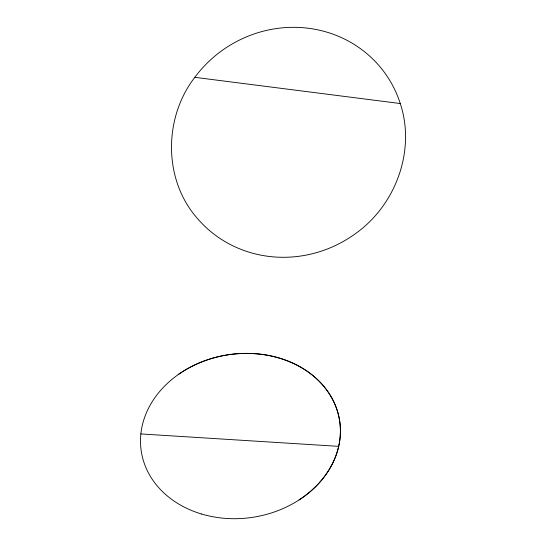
<?xml version="1.0" encoding="UTF-8"?>
<svg xmlns="http://www.w3.org/2000/svg" width="546" height="546" viewBox="0 0 546 546"><rect width="100%" height="100%" fill="white"/><g stroke="black" fill="none" stroke-linecap="round" stroke-linejoin="round"><path stroke-width="0.82" d="M194.82 77.327C163.554 117.697 163.097 179.62 197.359 218.393A118.769 113.295 -33.9 0 0 354.327 234.446C395.181 206.34 416.072 151.14 400.266 103.535A118.68 113.213 -33.9 0 0 381.272 68.332A118.775 113.302 -33.9 0 0 194.82 77.327L400.266 103.535M140.861 433.94L338.677 446.362M178.221 374.59A100.382 82.221 -8.8 0 1 322.939 385.278A100.368 82.207 -8.8 0 1 299.065 499.938M201.61 514.025A100.348 82.193 -8.8 0 0 339.626 420.795A100.348 82.193 -8.8 0 0 180.098 373.3A100.348 82.193 -8.8 0 0 201.61 514.025"/></g></svg>
